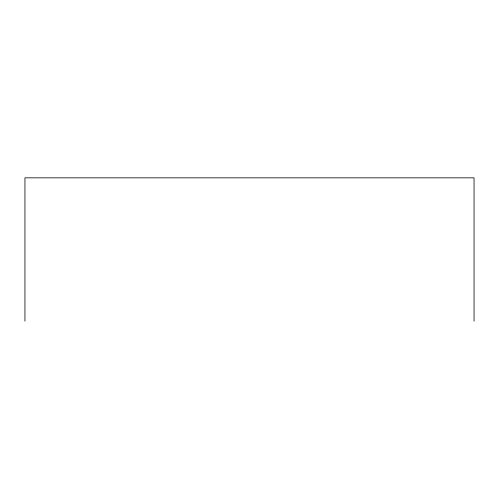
<?xml version="1.0" encoding="UTF-8"?>
<svg xmlns="http://www.w3.org/2000/svg" width="499" height="499" viewBox="0 0 499 499"><rect width="100%" height="100%" fill="white"/><g stroke="black" fill="none" stroke-linecap="round" stroke-linejoin="round"><path stroke-width="0.75" d="M474.05 321.163L474.05 177.837L24.95 177.837L24.95 321.163"/></g></svg>
